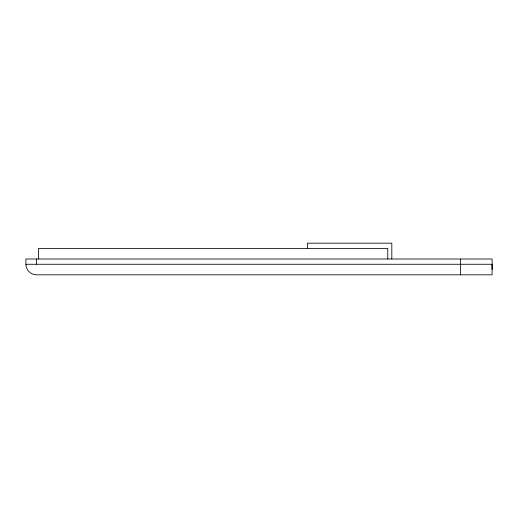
<?xml version="1.0" encoding="UTF-8"?>
<svg xmlns="http://www.w3.org/2000/svg" width="518" height="518" viewBox="0 0 518 518"><rect width="100%" height="100%" fill="white"/><g stroke="black" fill="none" stroke-linecap="round" stroke-linejoin="round"><path stroke-width="0.78" d="M25.9 264.271C25.868 269.917 30.802 274.851 36.448 274.818L492.1 274.818L492.1 259L25.9 259L25.9 264.271L492.1 264.271L492.1 269.548M460.463 259L460.463 274.818M391.815 259L391.815 243.182L307.446 243.182L307.446 248.718M387.775 259L387.775 248.452L38.552 248.452L38.552 259M36.448 259L36.448 264.271"/></g></svg>
